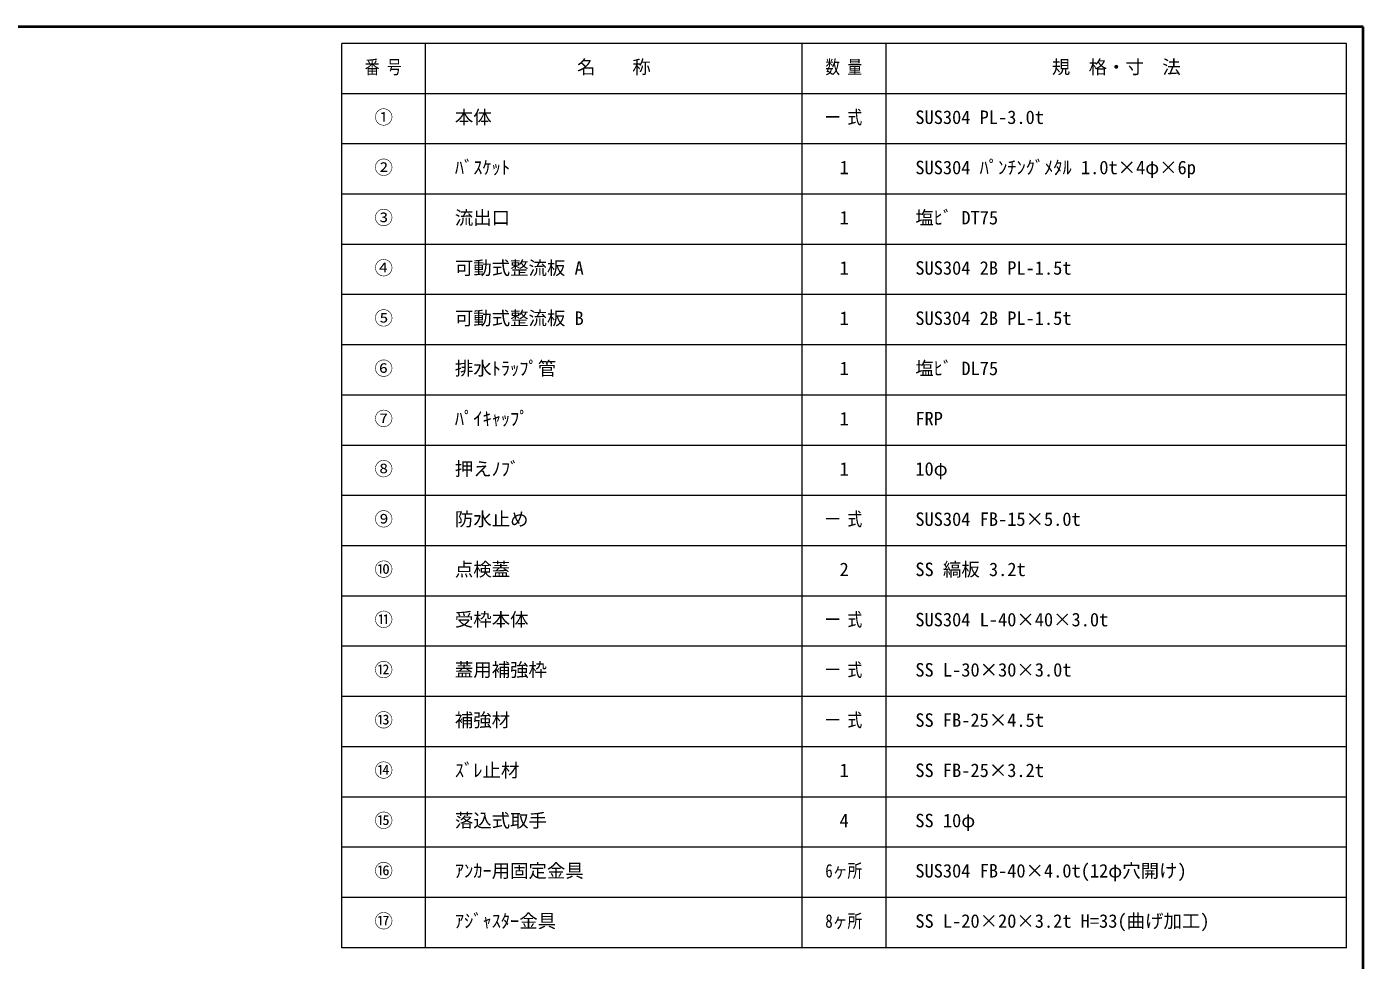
# Model space of a CAD drawing. Units: millimetres, scale not verified. Extents: x -1691 to 1549, y -1119 to 1129.
# Drawn here: x -47 to 1549, y 14 to 1129 of the extents above; entities that cross this region are included whole.
import ezdxf
from ezdxf.enums import TextEntityAlignment as Align

# ---------------------------------------------------------------- set-up
doc = ezdxf.new("R2010")
doc.units = ezdxf.units.MM
doc.header["$LTSCALE"] = 8
doc.layers.add('0-0_ﾚｲﾔ1', color=4, linetype='Continuous', lineweight=9)
doc.styles.add('ＭＳ ゴシック', font='')
doc.styles.get('ＭＳ ゴシック').set_extended_font_data('MS Gothic')

msp = doc.modelspace()

# ---------------------------------------------------------------- linework, layer by layer
at = {"layer": '0-0_ﾚｲﾔ1', "color": 1, "lineweight": 40}
for p, q in [((1548.863, 1129.091), (-1691.137, 1129.091)), ((1548.863, -1118.909), (1548.863, 1129.091))]:
    msp.add_line(p, q, dxfattribs=at)
at = {"layer": '0-0_ﾚｲﾔ1', "color": 3, "lineweight": 18}
for p, q in [((1528.863, 1109.091), (328.863, 1109.091)), ((428.863, 29.091), (428.863, 1109.091)), ((878.863, 29.091), (878.863, 1109.091)), ((978.863, 29.091), (978.863, 1109.091)), ((1528.863, 29.091), (1528.863, 1109.091)), ((1528.863, 1049.091), (328.863, 1049.091)), ((1528.863, 989.091), (328.863, 989.091)), ((1528.863, 929.091), (328.863, 929.091)), ((1528.863, 869.091), (328.863, 869.091)), ((1528.863, 809.091), (328.863, 809.091)), ((1528.863, 749.091), (328.863, 749.091)), ((1528.863, 689.091), (328.863, 689.091)), ((1528.863, 629.091), (328.863, 629.091)), ((1528.863, 569.091), (328.863, 569.091)), ((1528.863, 509.091), (328.863, 509.091)), ((1528.863, 449.091), (328.863, 449.091)), ((1528.863, 389.091), (328.863, 389.091)), ((1528.863, 329.091), (328.863, 329.091)), ((1528.863, 269.091), (328.863, 269.091)), ((1528.863, 209.091), (328.863, 209.091)), ((1528.863, 149.091), (328.863, 149.091)), ((1528.863, 89.091), (328.863, 89.091))]:
    msp.add_line(p, q, dxfattribs=at)
msp.add_lwpolyline([(1528.863, 29.091), (328.863, 29.091), (328.863, 1109.091)], dxfattribs=at)

# ---------------------------------------------------------------- texts
at = {"layer": '0-0_ﾚｲﾔ1', "color": 7, "style": 'ＭＳ ゴシック', "width": 0.8}
for s, p in [('番 号', (356.363, 1068.091)), ('数 量', (906.363, 1068.091)), ('一 式', (906.363, 1008.091)), ('一 式', (906.363, 528.091)), ('一 式', (906.363, 408.091)), ('一 式', (906.363, 348.091)), ('一 式', (906.363, 288.091)), ('6ヶ所', (906.363, 108.091)), ('8ヶ所', (906.363, 48.091))]:
    msp.add_text(s, height=16.13, dxfattribs=at).set_placement(p, align=Align.BOTTOM_LEFT)
at = {"layer": '0-0_ﾚｲﾔ1', "color": 7, "style": 'ＭＳ ゴシック'}
for s, p in [('名\u3000\u3000称', (609.863, 1068.091)), ('規\u3000格・寸\u3000法', (1176.863, 1068.091)), ('①', (367.863, 1008.091)), ('本体', (463.863, 1008.091)), ('SUS304 PL-3.0t', (1013.863, 1008.091)), ('②', (367.863, 948.091)), ('ﾊﾞｽｹｯﾄ', (463.863, 948.091)), ('1', (923.363, 948.091)), ('SUS304 ﾊﾟﾝﾁﾝｸﾞﾒﾀﾙ 1.0t×4φ×6p', (1013.863, 948.091)), ('③', (367.863, 888.091)), ('流出口', (463.863, 888.091)), ('塩ﾋﾞ DT75', (1013.863, 888.091)), ('1', (923.363, 888.091)), ('④', (367.863, 828.091)), ('可動式整流板 A', (463.863, 828.091)), ('1', (923.363, 828.091)), ('SUS304 2B PL-1.5t', (1013.863, 828.091)), ('⑤', (367.863, 768.091)), ('可動式整流板 B', (463.863, 768.091)), ('1', (923.363, 768.091)), ('SUS304 2B PL-1.5t', (1013.863, 768.091)), ('⑥', (367.863, 708.091)), ('排水ﾄﾗｯﾌﾟ管', (463.863, 708.091)), ('1', (923.363, 708.091)), ('塩ﾋﾞ DL75', (1013.863, 708.091)), ('⑦', (367.863, 648.091)), ('ﾊﾟｲｷｬｯﾌﾟ', (463.863, 648.091)), ('1', (923.363, 648.091)), ('FRP', (1013.863, 648.091)), ('⑧', (367.863, 588.091)), ('押えﾉﾌﾞ', (463.863, 588.091)), ('1', (923.363, 588.091)), ('10φ', (1013.863, 588.091)), ('⑨', (367.863, 528.091)), ('防水止め', (463.863, 528.091)), ('SUS304 FB-15×5.0t', (1013.863, 528.091)), ('⑩', (367.863, 468.091)), ('点検蓋', (463.863, 468.091)), ('2', (923.363, 468.091)), ('SS 縞板 3.2t', (1013.863, 468.091)), ('⑪', (367.863, 408.091)), ('受枠本体', (463.863, 408.091)), ('SUS304 L-40×40×3.0t', (1013.863, 408.091)), ('⑫', (367.863, 348.091)), ('蓋用補強枠', (463.863, 348.091)), ('SS L-30×30×3.0t', (1013.863, 348.091)), ('⑬', (367.863, 288.091)), ('補強材', (463.863, 288.091)), ('SS FB-25×4.5t', (1013.863, 288.091)), ('⑭', (367.863, 228.091)), ('ｽﾞﾚ止材', (463.863, 228.091)), ('1', (923.363, 228.091)), ('SS FB-25×3.2t', (1013.863, 228.091)), ('⑮', (367.863, 168.091)), ('落込式取手', (463.863, 168.091)), ('4', (923.363, 168.091)), ('SS 10φ', (1013.863, 168.091)), ('⑯', (367.863, 108.091)), ('ｱﾝｶｰ用固定金具', (463.863, 108.091)), ('SUS304 FB-40×4.0t(12φ穴開け)', (1013.863, 108.091)), ('⑰', (367.863, 48.091)), ('ｱｼﾞｬｽﾀｰ金具', (463.863, 48.091)), ('SS L-20×20×3.2t H=33(曲げ加工)', (1013.863, 48.091))]:
    msp.add_text(s, height=16.13, dxfattribs=at).set_placement(p, align=Align.BOTTOM_LEFT)

doc.saveas('drawing.dxf')
